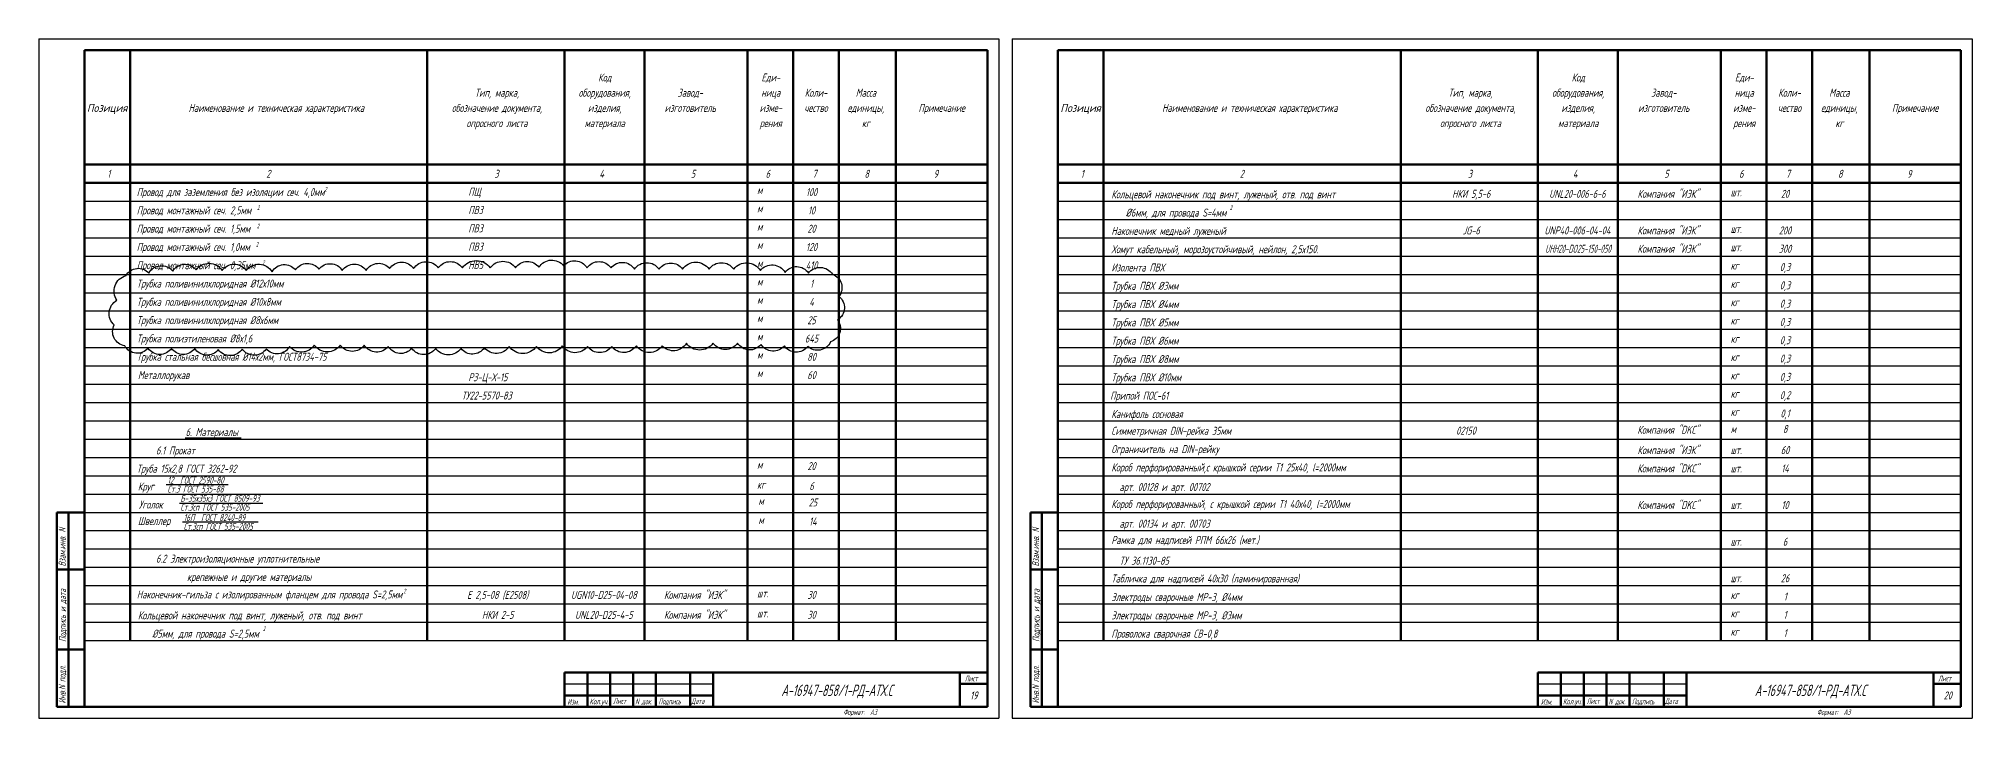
# Model space of a CAD drawing. Header units: millimetres. Extents: x -680 to 9204, y -4430 to 7779.
# Drawn here: x 7489 to 8335, y -3980 to -3683 of the extents above; entities that cross this region are included whole.
import ezdxf
from ezdxf.enums import TextEntityAlignment as Align

# ---------------------------------------------------------------- set-up
doc = ezdxf.new("R2010")
doc.units = ezdxf.units.MM
doc.layers.get('Defpoints').update_dxf_attribs({"color": 33})
for name, color, linetype, lineweight in [('Обводка', 6, 'Continuous', 25), ('Связи', 95, 'Continuous', 25), ('Текст_КИП', 2, 'Continuous', 25)]:
    doc.layers.add(name, color=color, linetype=linetype, lineweight=lineweight)
doc.styles.add('Simplex', font='simplex.shx', dxfattribs={"width": 0.7, "oblique": 15})

msp = doc.modelspace()

# ---------------------------------------------------------------- linework, layer by layer
at = {"lineweight": 60}
for p, q in [((7509.309, -3975.152), (7509.309, -3688.152)), ((7509.309, -3688.152), (7904.309, -3688.152)), ((7529.309, -3688.152), (7529.309, -3946.152)), ((7659.309, -3688.152), (7659.309, -3946.152)), ((7719.309, -3688.152), (7719.309, -3946.152)), ((7754.309, -3688.152), (7754.309, -3946.152)), ((7799.309, -3688.152), (7799.309, -3946.152)), ((7819.309, -3688.152), (7819.309, -3946.152)), ((7839.309, -3688.152), (7839.309, -3946.152)), ((7864.309, -3688.152), (7864.309, -3946.152)), ((7904.309, -3688.152), (7904.309, -3975.152)), ((7935.141, -3975.152), (7935.141, -3688.152)), ((7935.141, -3688.152), (8330.141, -3688.152)), ((7955.141, -3688.152), (7955.141, -3946.152)), ((8085.141, -3688.152), (8085.141, -3946.152)), ((8145.141, -3688.152), (8145.141, -3946.152)), ((8180.141, -3688.152), (8180.141, -3946.152)), ((8225.141, -3688.152), (8225.141, -3946.152)), ((8245.141, -3688.152), (8245.141, -3946.152)), ((8265.141, -3688.152), (8265.141, -3946.152)), ((8290.141, -3688.152), (8290.141, -3946.152)), ((8330.141, -3688.152), (8330.141, -3975.152)), ((7509.309, -3738.152), (7904.309, -3738.152)), ((7935.141, -3738.152), (8330.141, -3738.152)), ((7509.309, -3746.152), (7904.309, -3746.152)), ((7935.141, -3746.152), (8330.141, -3746.152)), ((7497.309, -3975.152), (7497.309, -3890.152)), ((7497.309, -3890.152), (7509.309, -3890.152)), ((7502.309, -3975.152), (7502.309, -3890.152)), ((7923.141, -3975.152), (7923.141, -3890.152)), ((7923.141, -3890.152), (7935.141, -3890.152)), ((7928.141, -3975.152), (7928.141, -3890.152)), ((7509.309, -3915.152), (7497.309, -3915.152)), ((7935.141, -3915.152), (7923.141, -3915.152)), ((7509.309, -3950.152), (7497.309, -3950.152)), ((7935.141, -3950.152), (7923.141, -3950.152)), ((7509.309, -3975.152), (7497.309, -3975.152)), ((7904.309, -3975.152), (7509.309, -3975.152)), ((7935.141, -3975.152), (7923.141, -3975.152)), ((8330.141, -3975.152), (7935.141, -3975.152))]:
    msp.add_line(p, q, dxfattribs=at)
msp.add_line((7545.1, -3877.935), (7572.212, -3877.935))
at = {"color": 4}
msp.add_line((7552.189, -3894.249), (7585.344, -3894.249), dxfattribs=at)
at = {"lineweight": 50}
for p, q in [((7904.309, -3960.152), (7719.309, -3960.152)), ((7719.309, -3960.152), (7719.309, -3975.152)), ((7729.309, -3975.152), (7729.309, -3960.152)), ((7739.309, -3975.152), (7739.309, -3960.152)), ((7749.309, -3975.152), (7749.309, -3960.152)), ((7759.309, -3975.152), (7759.309, -3960.152)), ((7774.309, -3975.152), (7774.309, -3960.152)), ((7784.309, -3975.152), (7784.309, -3960.152)), ((7892.309, -3975.152), (7892.309, -3960.152)), ((7892.309, -3965.152), (7904.309, -3965.152)), ((8330.141, -3960.152), (8145.141, -3960.152)), ((8145.141, -3960.152), (8145.141, -3975.152)), ((8155.141, -3975.152), (8155.141, -3960.152)), ((8165.141, -3975.152), (8165.141, -3960.152)), ((8175.141, -3975.152), (8175.141, -3960.152)), ((8185.141, -3975.152), (8185.141, -3960.152)), ((8200.141, -3975.152), (8200.141, -3960.152)), ((8210.141, -3975.152), (8210.141, -3960.152)), ((8318.141, -3975.152), (8318.141, -3960.152)), ((8318.141, -3965.152), (8330.141, -3965.152)), ((7719.309, -3970.152), (7784.309, -3970.152)), ((8145.141, -3970.152), (8210.141, -3970.152))]:
    msp.add_line(p, q, dxfattribs=at)
at = {"lineweight": -3}
for p, q in [((7719.309, -3965.152), (7784.309, -3965.152)), ((8145.141, -3965.152), (8210.141, -3965.152))]:
    msp.add_line(p, q, dxfattribs=at)
msp.add_lwpolyline([(7527.514, -3786.688, -0.5205671), (7537.454, -3785.553, -0.5205671), (7537.454, -3785.553, -0.5205671), (7547.963, -3784.702, -0.5205671), (7547.963, -3784.702, -0.5205671), (7558.187, -3784.134, -0.5205671), (7558.187, -3784.134, -0.5205671), (7569.548, -3784.418, -0.5205671), (7569.548, -3784.418, -0.5205671), (7580.056, -3784.418, -0.5205671), (7580.056, -3784.418, -0.5205671), (7591.416, -3784.985, -0.5205671), (7591.416, -3784.985, -0.5205671), (7601.641, -3784.134, -0.5205671), (7601.641, -3784.134, -0.5205671), (7611.865, -3783.85, -0.5205671), (7611.865, -3783.85, -0.5205671), (7622.089, -3784.418, -0.5205671), (7622.089, -3784.418, -0.5205671), (7632.598, -3784.418, -0.5205671), (7632.598, -3784.418, -0.5205671), (7642.822, -3783.566, -0.5205671), (7642.822, -3783.566, -0.5205671), (7653.33, -3783.566, -0.5205671), (7653.33, -3783.566, -0.5205671), (7664.123, -3783.282, -0.5205671), (7664.123, -3783.282, -0.5205671), (7674.631, -3783.282, -0.5205671), (7674.631, -3783.282, -0.5205671), (7686.843, -3783.282, -0.5205671), (7686.843, -3783.282, -0.5205671), (7697.92, -3783.282, -0.5205671), (7697.92, -3783.282, -0.5205671), (7708.144, -3782.999, -0.5205671), (7708.144, -3782.999, -0.5205671), (7718.936, -3782.431, -0.5205671), (7718.936, -3782.431, -0.5205671), (7729.161, -3783.282, -0.5205671), (7729.161, -3783.282, -0.5205671), (7739.669, -3783.282, -0.5205671), (7739.669, -3783.282, -0.5205671), (7749.893, -3783.85, -0.5205671), (7749.893, -3783.85, -0.5205671), (7760.686, -3783.85, -0.5205671), (7760.686, -3783.85, -0.5205671), (7770.91, -3783.85, -0.5205671), (7770.91, -3783.85, -0.5205671), (7782.555, -3783.85, -0.5205671), (7782.555, -3783.85, -0.5205671), (7793.347, -3783.85, -0.5205671), (7793.347, -3783.85, -0.5205671), (7804.991, -3784.418, -0.5205671), (7804.991, -3784.418, -0.5205671), (7815.784, -3785.269, -0.5205671), (7815.784, -3785.269, -0.5205671), (7826.008, -3785.553, -0.5205671), (7826.008, -3785.553, -0.5205671), (7836.516, -3786.121, -0.5205671), (7836.516, -3786.121, -0.5205671), (7839.356, -3795.771, -0.5205671), (7839.356, -3795.771, -0.5205671), (7838.788, -3805.989, -0.5205671), (7838.788, -3805.989, -0.5205671), (7835.664, -3815.64, -0.5205671), (7835.664, -3815.64, -0.5205671), (7825.724, -3817.627, -0.5205671), (7825.724, -3817.627, -0.5205671), (7815.5, -3817.343, -0.5205671), (7815.5, -3817.343, -0.5205671), (7805.275, -3816.775, -0.5205671), (7805.275, -3816.775, -0.5205671), (7795.051, -3816.208, -0.5205671), (7795.051, -3816.208, -0.5205671), (7784.259, -3816.208, -0.5205671), (7784.259, -3816.208, -0.5205671), (7772.614, -3816.208, -0.5205671), (7772.614, -3816.208, -0.5205671), (7762.106, -3817.343, -0.5205671), (7762.106, -3817.343, -0.5205671), (7750.746, -3817.343, -0.5205671), (7750.746, -3817.343, -0.5205671), (7739.953, -3817.627, -0.5205671), (7739.953, -3817.627, -0.5205671), (7729.445, -3817.627, -0.5205671), (7729.445, -3817.627, -0.5205671), (7718.368, -3817.343, -0.5205671), (7718.368, -3817.343, -0.5205671), (7707.008, -3817.627, -0.5205671), (7707.008, -3817.627, -0.5205671), (7695.08, -3817.627, -0.5205671), (7695.08, -3817.627, -0.5205671), (7684.287, -3818.195, -0.5205671), (7684.287, -3818.195, -0.5205671), (7674.063, -3818.478, -0.5205671), (7674.063, -3818.478, -0.5205671), (7662.987, -3818.478, -0.5205671), (7662.987, -3818.478, -0.5205671), (7652.478, -3818.478, -0.5205671), (7652.478, -3818.478, -0.5205671), (7642.254, -3817.627, -0.5205671), (7642.254, -3817.627, -0.5205671), (7631.746, -3817.059, -0.5205671), (7631.746, -3817.059, -0.5205671), (7621.237, -3817.059, -0.5205671), (7621.237, -3817.059, -0.5205671), (7609.877, -3817.059, -0.5205671), (7609.877, -3817.059, -0.5205671), (7599.085, -3817.627, -0.5205671), (7599.085, -3817.627, -0.5205671), (7588.86, -3818.762, -0.5205671), (7588.86, -3818.762, -0.5205671), (7578.352, -3818.762, -0.5205671), (7578.352, -3818.762, -0.5205671), (7567.843, -3819.046, -0.5205671), (7567.843, -3819.046, -0.5205671), (7557.619, -3818.478, -0.5205671), (7557.619, -3818.478, -0.5205671), (7547.395, -3818.478, -0.5205671), (7547.395, -3818.478, -0.5205671), (7537.17, -3818.478, -0.5205671), (7537.17, -3818.478, -0.5205671), (7526.946, -3817.343, -0.5205671), (7526.946, -3817.343, -0.5205671), (7522.402, -3808.26, -0.5205671), (7522.402, -3808.26, -0.5205671), (7523.538, -3797.474, -0.5205671), (7523.538, -3797.474, -0.5205671)], format="xyb", close=True)
at = {"layer": 'Defpoints'}
for p, q in [((7489.31, -3683.152), (7909.31, -3683.152)), ((7489.31, -3683.152), (7489.31, -3980.124)), ((7909.309, -3683.152), (7909.309, -3980.152)), ((7915.141, -3683.152), (8335.141, -3683.152)), ((7915.141, -3683.152), (7915.141, -3980.124)), ((8335.141, -3683.152), (8335.141, -3980.152)), ((7489.31, -3980.124), (7909.309, -3980.152)), ((7915.141, -3980.124), (8335.141, -3980.152))]:
    msp.add_line(p, q, dxfattribs=at)
at = {"layer": 'Обводка', "color": 155}
for p, q in [((7509.309, -3754.152), (7904.309, -3754.152)), ((7935.141, -3754.152), (8330.141, -3754.152)), ((7509.309, -3762.152), (7904.309, -3762.152)), ((7935.141, -3762.152), (8330.141, -3762.152)), ((7509.309, -3770.152), (7904.309, -3770.152)), ((7935.141, -3770.152), (8330.141, -3770.152)), ((7509.309, -3778.152), (7904.309, -3778.152)), ((7935.141, -3778.152), (8330.141, -3778.152)), ((7509.309, -3786.152), (7904.309, -3786.152)), ((7935.141, -3786.152), (8330.141, -3786.152)), ((7509.309, -3794.152), (7904.309, -3794.152)), ((7935.141, -3794.152), (8330.141, -3794.152)), ((7509.309, -3802.152), (7904.309, -3802.152)), ((7935.141, -3802.152), (8330.141, -3802.152)), ((7509.309, -3810.152), (7904.309, -3810.152)), ((7935.141, -3810.152), (8330.141, -3810.152)), ((7509.309, -3818.152), (7904.309, -3818.152)), ((7935.141, -3818.152), (8330.141, -3818.152)), ((7509.309, -3826.152), (7904.309, -3826.152)), ((7935.141, -3826.152), (8330.141, -3826.152)), ((7509.309, -3834.152), (7904.309, -3834.152)), ((7935.141, -3834.152), (8330.141, -3834.152)), ((7509.309, -3842.152), (7904.309, -3842.152)), ((7935.141, -3842.152), (8330.141, -3842.152)), ((7509.309, -3850.152), (7904.309, -3850.152)), ((7935.141, -3850.152), (8330.141, -3850.152)), ((7509.309, -3858.152), (7904.309, -3858.152)), ((7935.141, -3858.152), (8330.141, -3858.152)), ((7509.309, -3866.152), (7904.309, -3866.152)), ((7935.141, -3866.152), (8330.141, -3866.152)), ((7509.309, -3874.152), (7904.309, -3874.152)), ((7509.309, -3882.152), (7904.309, -3882.152)), ((7935.141, -3874.152), (8330.141, -3874.152)), ((7935.141, -3882.152), (8330.141, -3882.152)), ((7509.309, -3890.152), (7904.309, -3890.152)), ((7935.141, -3890.152), (8330.141, -3890.152)), ((7509.309, -3898.152), (7904.309, -3898.152)), ((7935.141, -3898.152), (8330.141, -3898.152)), ((7509.309, -3906.152), (7904.309, -3906.152)), ((7935.141, -3906.152), (8330.141, -3906.152)), ((7509.309, -3914.152), (7904.309, -3914.152)), ((7935.141, -3914.152), (8330.141, -3914.152)), ((7509.309, -3922.152), (7904.309, -3922.152)), ((7935.141, -3922.152), (8330.141, -3922.152)), ((7509.309, -3930.152), (7904.309, -3930.152)), ((7935.141, -3930.152), (8330.141, -3930.152)), ((7509.309, -3938.152), (7904.309, -3938.152)), ((7935.141, -3938.152), (8330.141, -3938.152)), ((7509.309, -3946.152), (7904.309, -3946.152)), ((7509.309, -3946.152), (7904.309, -3946.152)), ((7935.141, -3946.152), (8330.141, -3946.152)), ((7935.141, -3946.152), (8330.141, -3946.152))]:
    msp.add_line(p, q, dxfattribs=at)
at = {"layer": 'Связи', "color": 4}
msp.add_line((7550.884, -3886.083), (7587.428, -3886.083), dxfattribs=at)

# ---------------------------------------------------------------- texts
at = {"color": 4, "style": 'Simplex', "oblique": 15, "width": 0.6}
for s, height, p in [('Уголок', 3.5, (7533.103, -3888.495)), ('Б-35х35х3 ГОСТ 8509-93', 3, (7551.301, -3885.503)), ('Ст.3сп ГОСТ 535-2005', 3, (7551.301, -3889.406)), ('Швеллер', 3.5, (7532.703, -3895.664)), ('Ст.3сп ГОСТ 535-2005', 3, (7552.732, -3897.808)), ('16П  ГОСТ 8240-89', 3, (7552.732, -3893.906))]:
    msp.add_text(s, height=height, dxfattribs=at).set_placement(p)
at = {"layer": 'Текст_КИП', "style": 'Simplex', "oblique": 15}
for s, width, p in [('Код', 0.6, (7736.91, -3701.852)), ('Еди-', 0.6, (7809.528, -3701.852)), ('Код', 0.6, (8162.741, -3701.852)), ('Еди-', 0.6, (8235.359, -3701.852)), ('Наименование и техническая характеристика', 0.6, (7593.256, -3715.152)), ('обозначение документа,', 0.6, (7689.781, -3715.152)), ('Тип, марка,', 0.6, (7689.781, -3708.502)), ('оборудования,', 0.6, (7736.91, -3708.502)), ('изделия,', 0.6, (7736.91, -3715.152)), ('изготовитель', 0.6, (7774.309, -3715.152)), ('Завод-', 0.6, (7774.309, -3708.502)), ('изме-', 0.6, (7809.528, -3715.152)), ('ница', 0.6, (7809.528, -3708.502)), ('Коли-', 0.6, (7829.309, -3708.502)), ('чество', 0.6, (7829.309, -3715.152)), ('единицы,', 0.6, (7851.145, -3715.152)), ('Масса', 0.6, (7851.145, -3708.502)), ('Примечание', 0.6, (7884.309, -3715.152)), ('Наименование и техническая характеристика', 0.6, (8019.087, -3715.152)), ('обозначение документа,', 0.6, (8115.612, -3715.152)), ('Тип, марка,', 0.6, (8115.612, -3708.502)), ('оборудования,', 0.6, (8162.741, -3708.502)), ('изделия,', 0.6, (8162.741, -3715.152)), ('изготовитель', 0.6, (8200.141, -3715.152)), ('Завод-', 0.6, (8200.141, -3708.502)), ('изме-', 0.6, (8235.359, -3715.152)), ('ница', 0.6, (8235.359, -3708.502)), ('Коли-', 0.6, (8255.141, -3708.502)), ('чество', 0.6, (8255.141, -3715.152)), ('единицы,', 0.6, (8276.976, -3715.152)), ('Масса', 0.6, (8276.976, -3708.502)), ('Примечание', 0.6, (8310.141, -3715.152)), ('опросного листа', 0.6, (7689.781, -3721.802)), ('материала', 0.6, (7736.91, -3721.802)), ('рения', 0.6, (7809.528, -3721.802)), ('кг', 0.6, (7851.145, -3721.802)), ('опросного листа', 0.6, (8115.612, -3721.802)), ('материала', 0.6, (8162.741, -3721.802)), ('рения', 0.6, (8235.359, -3721.802)), ('кг', 0.6, (8276.976, -3721.802)), ('НКИ 5,5-6', 0.6, (8115.937, -3752.696)), ('UNL20-006-6-6', 0.6, (8162.354, -3752.696)), ('Компания "ИЭК"', 0.6, (8202.109, -3752.696)), ('20', 0.6, (8253.206, -3752.686)), ('10', 0.6, (7827.375, -3759.94)), ('20', 0.6, (7827.375, -3767.94)), ('JG-6', 0.6, (8115.937, -3768.696)), ('UNР40-006-04-04', 0.6, (8162.354, -3768.696)), ('Компания "ИЭК"', 0.6, (8202.109, -3768.696)), ('200', 0.6, (8253.206, -3768.686)), ('410', 0.6, (7827.375, -3783.94)), ('120', 0.6, (7827.375, -3775.94)), ('UHH20-DO25-150-050 ', 0.5, (8163.363, -3776.696)), ('Компания "ИЭК"', 0.6, (8202.109, -3776.696)), ('300', 0.6, (8253.206, -3776.686)), ('1', 0.6, (7827.375, -3791.94)), ('0,3', 0.6, (8253.206, -3784.686)), ('0,3', 0.6, (8253.206, -3792.686)), ('4', 0.6, (7827.375, -3799.94)), ('0,3', 0.6, (8253.206, -3800.686)), ('25', 0.6, (7827.375, -3807.94)), ('0,3', 0.6, (8253.206, -3808.686)), ('645', 0.6, (7827.375, -3815.94)), ('0,3', 0.6, (8253.206, -3816.686)), ('80', 0.6, (7827.375, -3823.94)), ('0,3', 0.6, (8253.206, -3824.686)), ('60', 0.6, (7827.375, -3831.94)), ('0,3', 0.6, (8253.206, -3832.686)), ('0,2', 0.6, (8253.206, -3840.686)), ('0,1', 0.6, (8253.206, -3848.686)), ('Компания "DKC"', 0.6, (8202.109, -3855.831)), ('8', 0.6, (8253.263, -3855.471)), ('Компания "ИЭК"', 0.6, (8202.109, -3864.696)), ('60', 0.6, (8253.206, -3864.696)), ('20', 0.6, (7827.375, -3871.686)), ('Компания "DKC"', 0.6, (8202.109, -3872.696)), ('14', 0.6, (8253.206, -3872.696)), ('6', 0.6, (7827.375, -3880.426)), ('25', 0.6, (7827.943, -3887.58)), ('Компания "DKC"', 0.6, (8202.109, -3888.696)), ('10', 0.6, (8253.206, -3888.696)), ('14', 0.6, (7827.943, -3895.884)), ('6', 0.6, (8253.206, -3904.696)), ('Е 2,5-08 (Е2508)', 0.6, (7690.105, -3927.982)), ('UGN10-D25-04-08', 0.6, (7736.522, -3927.982)), ('Компания "ИЭК"', 0.6, (7776.278, -3927.982)), ('30', 0.6, (7827.375, -3927.972)), ('26', 0.6, (8253.206, -3920.696)), ('Компания "ИЭК"', 0.6, (7776.278, -3936.696)), ('1', 0.6, (8253.308, -3928.686)), ('НКИ 2-5', 0.6, (7690.105, -3936.696)), ('UNL20-D25-4-5', 0.6, (7736.522, -3936.696)), ('30', 0.6, (7827.375, -3936.686)), ('1', 0.6, (8253.206, -3936.686)), ('1', 0.6, (8253.206, -3944.686))]:
    msp.add_text(s, height=3.5, dxfattribs=dict(at, width=width)).set_placement(p, align=Align.CENTER)
at = {"layer": 'Текст_КИП', "style": 'Simplex', "oblique": 15, "width": 0.822902}
for p, p2 in [((7510.397, -3715.152), (7528.089, -3715.152)), ((7936.228, -3715.152), (7953.921, -3715.152))]:
    msp.add_text('Позиция', height=3.5, dxfattribs=at).set_placement(p, p2, align=Align.FIT)
at = {"layer": 'Текст_КИП', "style": 'Simplex', "oblique": 15, "width": 0.6}
for s, height, p in [('1', 3.5, (7519.289, -3743.948)), ('2', 3.5, (7588.849, -3743.948)), ('3', 3.5, (7688.625, -3743.948)), ('4', 3.5, (7734.578, -3743.948)), ('5', 3.5, (7774.552, -3743.948)), ('6', 3.5, (7807.286, -3743.948)), ('7', 3.5, (7827.744, -3743.948)), ('8', 3.5, (7850.538, -3743.948)), ('9', 3.5, (7880.754, -3743.948)), ('1', 3.5, (7945.121, -3743.948)), ('2', 3.5, (8014.681, -3743.948)), ('3', 3.5, (8114.456, -3743.948)), ('4', 3.5, (8160.41, -3743.948)), ('5', 3.5, (8200.383, -3743.948)), ('6', 3.5, (8233.117, -3743.948)), ('7', 3.5, (8253.576, -3743.948)), ('8', 3.5, (8276.369, -3743.948)), ('9', 3.5, (8306.585, -3743.948)), ('Провод для заземления без изоляции сеч. 4,0мм', 3.5, (7532.181, -3751.906)), ('2', 2, (7614.328, -3749.969)), ('ПЩ', 3.5, (7677.252, -3751.773)), ('м', 3.5, (7803.566, -3751.043)), ('Кольцевой наконечник под винт, луженый, отв. под винт', 3.5, (7958.532, -3752.906)), ('шт.', 3.5, (8229.398, -3752.043)), ('Провод монтажный сеч. 2,5мм', 3.5, (7532.181, -3759.906)), ('2', 2, (7584.856, -3757.969)), ('ПВ3', 3.5, (7677.252, -3759.773)), ('м', 3.5, (7803.566, -3759.043)), ('%%C6мм, для провода S=4мм', 3.5, (7964.809, -3760.906)), ('2', 2, (8010.354, -3757.969)), ('Провод монтажный сеч. 1,5мм', 3.5, (7532.181, -3767.906)), ('Провод монтажный сеч. 1,0мм', 3.5, (7532.181, -3775.906)), ('2', 2, (7584.362, -3773.969)), ('2', 2, (7584.772, -3765.969)), ('ПВ3', 3.5, (7677.252, -3767.773)), ('ПВ3', 3.5, (7677.252, -3775.773)), ('м', 3.5, (7803.566, -3767.043)), ('Наконечник медный луженый', 3.5, (7958.532, -3768.906)), ('шт.', 3.5, (8229.398, -3768.043)), ('Провод монтажный сеч. 0,35мм', 3.5, (7532.181, -3783.906)), ('2', 2, (7587.068, -3781.969)), ('НВ5', 3.5, (7677.252, -3783.773)), ('м', 3.5, (7803.566, -3775.043)), ('м', 3.5, (7803.566, -3783.043)), ('Хомут кабельный, морозоустойчивый, нейлон, 2,5х150. ', 3.5, (7958.532, -3776.906)), ('шт.', 3.5, (8229.398, -3776.043)), ('Трубка поливинилхлоридная %%C12х10мм', 3.5, (7532.181, -3791.906)), ('м', 3.5, (7803.566, -3791.043)), ('Изолента ПВХ', 3.5, (7958.532, -3784.906)), ('кг', 3.5, (8229.398, -3784.043)), ('Трубка поливинилхлоридная %%C10х8мм', 3.5, (7532.181, -3799.906)), ('м', 3.5, (7803.566, -3799.043)), ('Трубка ПВХ %%C3мм', 3.5, (7958.532, -3792.906)), ('Трубка ПВХ %%C4мм', 3.5, (7958.532, -3800.906)), ('кг', 3.5, (8229.398, -3792.043)), ('кг', 3.5, (8229.398, -3800.043)), ('Трубка поливинилхлоридная %%C8х6мм', 3.5, (7532.181, -3807.906)), ('м', 3.5, (7803.566, -3807.043)), ('Трубка ПВХ %%C5мм', 3.5, (7958.532, -3808.906)), ('кг', 3.5, (8229.398, -3808.043)), ('Трубка полиэтиленовая %%C8х1,6', 3.5, (7532.181, -3815.906)), ('м', 3.5, (7803.566, -3815.043)), ('Трубка ПВХ %%C6мм', 3.5, (7958.532, -3816.906)), ('кг', 3.5, (8229.398, -3816.043)), ('Трубка стальная бесшовная %%C14х2мм, ГОСТ8734-75', 3.5, (7532.181, -3823.906)), ('м', 3.5, (7803.566, -3823.043)), ('Трубка ПВХ %%C8мм', 3.5, (7958.532, -3824.906)), ('кг', 3.5, (8229.398, -3824.043)), ('Металлорукав ', 3.5, (7532.701, -3831.906)), ('РЗ-Ц-Х-15', 3.5, (7677.252, -3832.848)), ('м', 3.5, (7803.566, -3831.043)), ('Трубка ПВХ %%C10мм', 3.5, (7958.532, -3832.906)), ('кг', 3.5, (8229.398, -3832.043)), ('ТУ22-5570-83', 3.5, (7674.315, -3840.848)), ('Припой ПОС-61', 3.5, (7958.013, -3840.906)), ('кг', 3.5, (8229.398, -3840.043)), ('Канифоль сосновая', 3.5, (7958.532, -3848.906)), ('кг', 3.5, (8229.398, -3848.043)), ('%%U6. Материалы ', 3.5, (7553.584, -3856.814)), ('Симметричная DIN-рейка 35мм', 3.5, (7958.532, -3856.261)), ('м', 3.5, (8229.455, -3855.471)), ('6.1 Прокат', 3.5, (7540.64, -3864.848)), ('Ограничитель на DIN-рейку', 3.5, (7958.532, -3864.261)), ('шт.', 3.5, (8229.398, -3864.696)), ('Труба 15х2,8 ГОСТ 3262-92', 3.5, (7532.181, -3872.803)), ('м', 3.5, (7803.566, -3871.043)), ('Короб перфорированный,с крышкой серии Т1 25х40, l=2000мм', 3.5, (7958.532, -3872.261)), ('шт.', 3.5, (8229.398, -3872.696)), ('Круг', 3.5, (7532.701, -3880.583)), ('Ст.3 ГОСТ 535-88', 3, (7545.642, -3881.494)), ('12  ГОСТ 2590-80', 3, (7545.642, -3877.591)), ('кг', 3.5, (7803.566, -3879.783)), ('арт. 00128 и арт. 00702', 3.5, (7962.105, -3880.834)), ('м', 3.5, (7804.135, -3886.937)), ('Короб перфорированный, с крышкой серии Т1 40х40, l=2000мм', 3.5, (7958.532, -3888.261)), ('шт.', 3.5, (8229.398, -3888.696)), ('м', 3.5, (7804.135, -3895.242)), ('арт. 00134 и арт. 00703', 3.5, (7962.105, -3896.834)), ('Рамка для надписей РПМ 66х26 (мет.)', 3.5, (7958.532, -3903.992)), ('шт.', 3.5, (8229.398, -3904.696)), ('6.2 Электроизоляционные уплотнительные', 3.5, (7540.64, -3912.134)), ('ТУ 36.1130-85', 3.5, (7962.105, -3913.042)), ('Наконечник-гильза с изолированным фланцем для провода S=2,5мм', 3.5, (7532.237, -3927.783)), ('крепежные и другие материалы', 3.5, (7554.197, -3920.134)), ('2', 2, (7648.869, -3925.536)), ('Табличка для надписей 40х30 (ламинированная)', 3.5, (7958.532, -3920.807)), ('шт.', 3.5, (8229.398, -3920.696)), ('шт.', 3.5, (7803.566, -3927.329)), ('Электроды сварочные МР-3, %%C4мм', 3.5, (7958.532, -3928.906)), ('кг', 3.5, (8229.398, -3928.043)), ('Кольцевой наконечник под винт, луженый, отв. под винт', 3.5, (7532.701, -3936.906)), ('%%C5мм, для провода S=2,5мм', 3.5, (7538.977, -3944.906)), ('2', 2, (7587.419, -3941.969)), ('шт.', 3.5, (7803.566, -3936.043)), ('Электроды сварочные МР-3, %%C3мм', 3.5, (7958.532, -3936.906)), ('Проволока сварочная СВ-0,8', 3.5, (7958.532, -3944.906)), ('кг', 3.5, (8229.398, -3936.043)), ('кг', 3.5, (8229.398, -3944.043)), ('А-16947-858/1-РД-АТХ.С', 5, (7814.178, -3970.428)), ('А-16947-858/1-РД-АТХ.С', 5, (8240.009, -3970.428))]:
    msp.add_text(s, height=height, dxfattribs=at).set_placement(p)
at = {"layer": 'Текст_КИП', "color": 6, "style": 'Simplex', "oblique": 15, "width": 0.6}
msp.add_text('100', height=3.5, dxfattribs=at).set_placement((7827.375, -3751.94), align=Align.CENTER)
at = {"layer": 'Текст_КИП', "style": 'Simplex', "oblique": 15, "width": 0.6}
msp.add_text('02150', height=3.5, dxfattribs=at).set_placement((8117.971, -3856.181), align=Align.RIGHT)
for s, p in [('Взам.инв. N', (7501.072, -3913.785)), ('Взам.инв. N', (7926.904, -3913.785)), ('Подпись и дата', (7501.282, -3946.781)), ('Подпись и дата', (7927.114, -3946.781)), ('Инв.N подл.', (7501.072, -3973.681)), ('Инв.N подл.', (7926.904, -3973.681))]:
    msp.add_text(s, height=3, rotation=90, dxfattribs=at).set_placement(p)
at = {"layer": 'Текст_КИП', "lineweight": -3, "style": 'Simplex', "oblique": 15, "width": 0.6}
for s, height, p in [('Лист', 2.5, (7894.391, -3964.036)), ('Лист', 2.5, (8320.222, -3964.036)), ('Изм.', 2.5, (7720.588, -3974.223)), ('Лист', 2.5, (7740.607, -3973.859)), ('N док.', 2.5, (7750.253, -3974.041)), ('Подпись', 2.5, (7760.444, -3974.041)), ('Дата', 2.5, (7774.822, -3973.859)), ('19', 3.5, (7896.75, -3971.921)), ('Изм.', 2.5, (8146.419, -3974.223)), ('Лист', 2.5, (8166.439, -3973.859)), ('N док.', 2.5, (8176.084, -3974.041)), ('Подпись', 2.5, (8186.276, -3974.041)), ('Дата', 2.5, (8200.653, -3973.859)), ('20', 3.5, (8322.582, -3971.921)), ('Формат:  А3', 2.5, (7841.353, -3978.68)), ('Формат:  А3', 2.5, (8267.184, -3978.68))]:
    msp.add_text(s, height=height, dxfattribs=at).set_placement(p)
at = {"layer": 'Текст_КИП', "lineweight": -3, "style": 'Simplex', "oblique": 15, "width": 0.696257}
for p, p2 in [((7730.234, -3974.041), (7738.605, -3974.041)), ((8156.065, -3974.041), (8164.437, -3974.041))]:
    msp.add_text('Кол.уч.', height=2.5, dxfattribs=at).set_placement(p, p2, align=Align.FIT)

doc.saveas('drawing.dxf')
